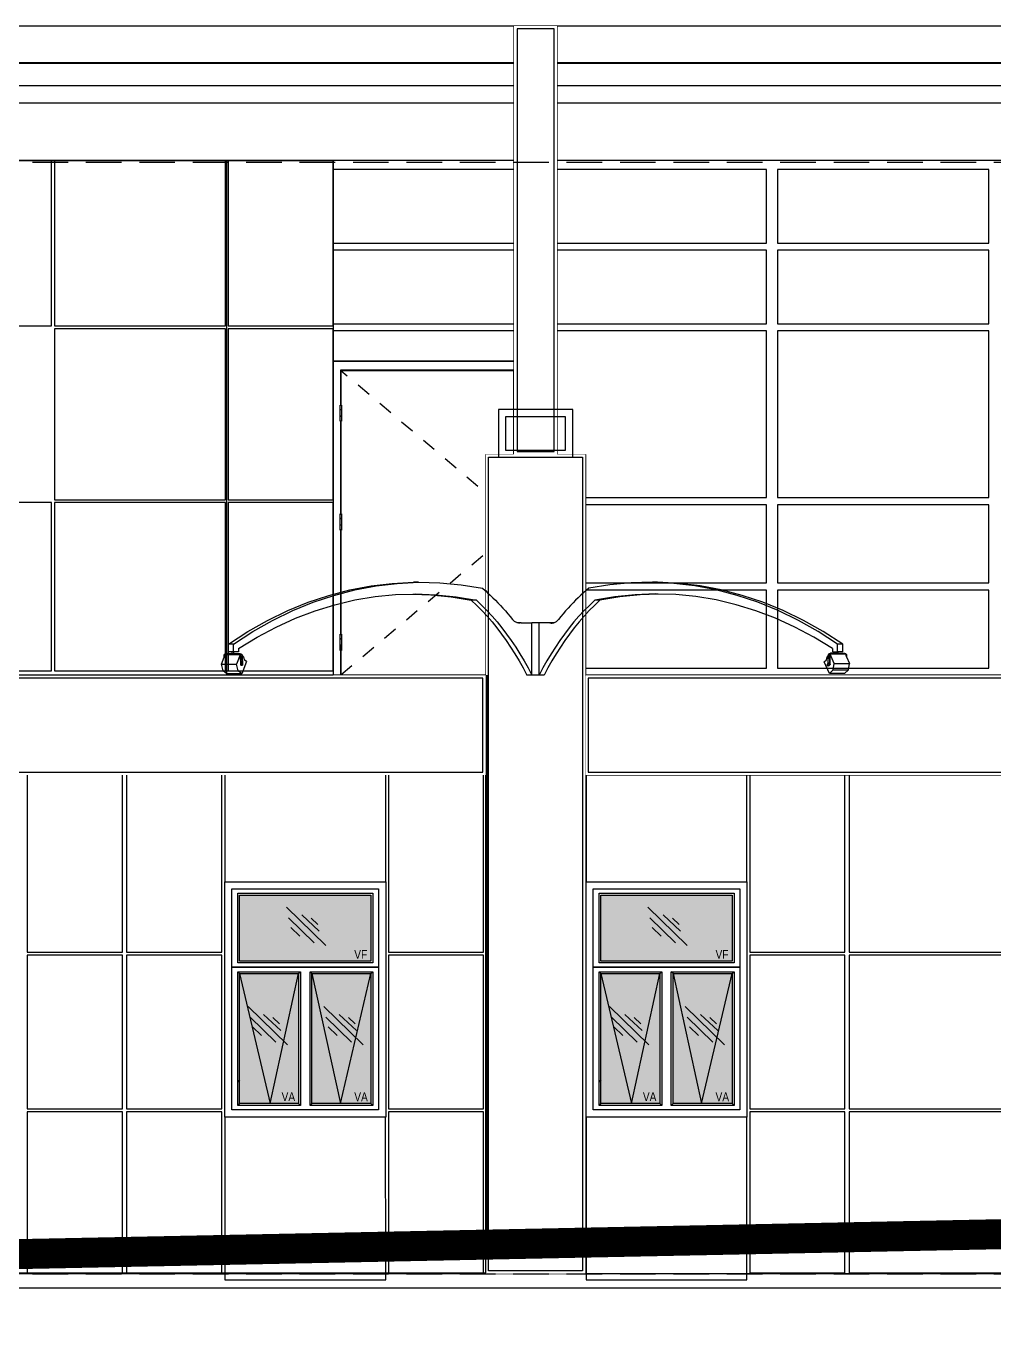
# Model space of a CAD drawing. Extents: x -133 to 84, y -2 to 88.
# Drawn here: x 12.42 to 19.22, y -0.33 to 8.76 of the extents above; entities that cross this region are included whole.
import ezdxf

# ---------------------------------------------------------------- set-up
doc = ezdxf.new("R2010")
doc.units = 0
doc.header["$MEASUREMENT"] = 0
doc.set_wipeout_variables(frame=1)
for name, pattern in [('ACAD_ISO03W100', [30, 12, -18]), ('RHCG02-4502(DOS ARA)AR-FA-001-08$0$HIDDEN', [0.375, 0.25, -0.125]), ('RHCG02-4502(DOS ARA)AR-FA-001-08$0$HIDDEN2', [0.1875, 0.125, -0.0625])]:
    doc.linetypes.add(name, pattern=pattern)
for name, color, linetype in [('1', 1, 'Continuous'), ('2', 2, 'Continuous'), ('251', 251, 'Continuous'), ('3', 3, 'Continuous'), ('4', 4, 'Continuous'), ('arq-gaviota', 4, 'Continuous'), ('arq-paredes', 4, 'Continuous'), ('arq-text-detalle de fachada', 1, 'Continuous'), ('arq-ventanas', 1, 'Continuous'), ('Cotas', 1, 'Continuous'), ('DISEÑO', 2, 'Continuous'), ('luminarias', 3, 'Continuous'), ('RHCG02-4502(DOS ARA)AR-FA-001-08$0$arq-columnas wp', 1, 'Continuous'), ('RHCG02-4502(DOS ARA)AR-FA-001-08$0$arq-escaleras', 2, 'Continuous'), ('RHCG02-4502(DOS ARA)AR-FA-001-08$0$arq-fachada', 252, 'Continuous'), ('RHCG02-4502(DOS ARA)AR-FA-001-08$0$arq-hatch', 252, 'Continuous'), ('RHCG02-4502(DOS ARA)AR-FA-001-08$0$arq-niveles', 1, 'Continuous'), ('RHCG02-4502(DOS ARA)AR-FA-001-08$0$arq-paredes', 4, 'Continuous'), ('RHCG02-4502(DOS ARA)AR-FA-001-08$0$LINE', 2, 'Continuous')]:
    doc.layers.add(name, color=color, linetype=linetype)
doc.styles.add('dape 2', font='ARIALN.TTF')

msp = doc.modelspace()

# ---------------------------------------------------------------- hatches: boundary and pattern name
at = {"layer": 'arq-ventanas'}
for points in [[(13.9225, 2.6571), (14.8437, 2.6571), (14.8437, 2.1938), (13.9225, 2.1938)], [(16.4591, 2.6571), (17.3804, 2.6571), (17.3804, 2.1938), (16.4591, 2.1938)], [(13.9225, 2.1071), (14.3364, 2.1071), (14.3364, 1.1938), (13.9225, 1.1938)], [(14.4298, 2.1071), (14.8437, 2.1071), (14.8437, 1.1938), (14.4298, 1.1938)], [(16.4591, 2.1071), (16.8731, 2.1071), (16.8731, 1.1938), (16.4591, 1.1938)], [(16.9664, 2.1071), (17.3804, 2.1071), (17.3804, 1.1938), (16.9664, 1.1938)]]:
    msp.add_hatch(color=254, dxfattribs=at).paths.add_polyline_path(points)

# ---------------------------------------------------------------- linework, layer by layer
at = {"layer": '1'}
for points in [[(14.634, 4.3741), (14.634, 4.2032), (15.8473, 4.2032), (15.8473, 6.3368), (14.634, 6.3368), (14.634, 6.0964)], [(14.634, 5.9821), (14.634, 5.3324)], [(14.634, 5.2181), (14.634, 4.4884)]]:
    msp.add_lwpolyline(points, dxfattribs=at)
at = {"layer": '2'}
for points in [[(14.6308, 4.3741), (14.6308, 4.2), (15.85, 4.2), (15.85, 6.34), (14.6308, 6.34), (14.6308, 6.0964)], [(14.6308, 5.9821), (14.6308, 5.3324)], [(14.6308, 5.2181), (14.6308, 4.4884)]]:
    msp.add_lwpolyline(points, dxfattribs=at)
at = {"layer": '251', "linetype": 'ACAD_ISO03W100', "ltscale": 0.002}
for p, q in [((15.9, 5.2668), (14.634, 6.3368)), ((14.634, 4.2032), (15.9, 5.2668))]:
    msp.add_line(p, q, dxfattribs=at)
at = {"layer": '3'}
for p, q in [((14.6272, 5.9821), (14.6272, 6.0964)), ((14.6272, 6.0964), (14.6382, 6.0964)), ((14.6382, 6.0964), (14.6382, 5.9821)), ((14.6382, 4.3741), (14.6382, 4.4097))]:
    msp.add_line(p, q, dxfattribs=at)
for points in [[(14.6382, 6.0925), (14.6272, 6.0925), (14.6272, 6.0964), (14.6382, 6.0964)], [(14.6382, 6.0618), (14.6272, 6.0618), (14.6272, 6.0656), (14.6382, 6.0656)], [(14.6382, 6.0166), (14.6272, 6.0166), (14.6272, 6.0205), (14.6382, 6.0205)], [(14.6382, 5.9821), (14.6272, 5.9821), (14.6272, 5.9859), (14.6382, 5.9859)], [(14.6382, 5.3324), (14.6382, 5.2181), (14.6272, 5.2181), (14.6272, 5.3324)], [(14.6382, 5.3285), (14.6272, 5.3285), (14.6272, 5.3324), (14.6382, 5.3324)], [(14.6382, 5.2978), (14.6272, 5.2978), (14.6272, 5.3016), (14.6382, 5.3016)], [(14.6382, 5.2526), (14.6272, 5.2526), (14.6272, 5.2565), (14.6382, 5.2565)], [(14.6382, 5.2181), (14.6272, 5.2181), (14.6272, 5.2219), (14.6382, 5.2219)], [(14.6382, 4.4884), (14.6382, 4.3741), (14.6272, 4.3741), (14.6272, 4.4884)], [(14.6382, 4.4845), (14.6272, 4.4845), (14.6272, 4.4884), (14.6382, 4.4884)], [(14.6382, 4.4538), (14.6272, 4.4538), (14.6272, 4.4576), (14.6382, 4.4576)], [(14.6382, 4.4086), (14.6272, 4.4086), (14.6272, 4.4125), (14.6382, 4.4125)], [(14.6382, 4.3741), (14.6272, 4.3741), (14.6272, 4.3779), (14.6382, 4.3779)]]:
    msp.add_lwpolyline(points, close=True, dxfattribs=at)
at = {"layer": '4'}
for p, q in [((15.9, 6.4035), (14.58, 6.4035)), ((14.58, 6.4035), (14.58, 6.34)), ((15.9, 6.34), (15.9, 6.4035)), ((15.9, 4.2), (15.9, 6.34))]:
    msp.add_line(p, q, dxfattribs=at)
at = {"layer": 'arq-gaviota'}
for p, q in [((14.6967, 4.7989), (14.845, 4.827)), ((14.732, 4.7989), (14.8803, 4.827)), ((14.845, 4.827), (14.9941, 4.8447)), ((14.8803, 4.827), (15.0294, 4.8447)), ((14.9941, 4.8447), (15.1436, 4.852)), ((15.0294, 4.8447), (15.179, 4.852)), ((15.179, 4.852), (15.1436, 4.852)), ((15.179, 4.852), (15.3286, 4.849)), ((15.3286, 4.849), (15.4779, 4.8355)), ((16.6714, 4.849), (16.5221, 4.8355)), ((16.821, 4.852), (16.6714, 4.849)), ((16.8564, 4.852), (16.821, 4.852)), ((16.9706, 4.8447), (16.821, 4.852)), ((17.0059, 4.8447), (16.8564, 4.852)), ((17.1197, 4.827), (16.9706, 4.8447)), ((17.155, 4.827), (17.0059, 4.8447)), ((17.268, 4.7989), (17.1197, 4.827)), ((17.3033, 4.7989), (17.155, 4.827)), ((14.4039, 4.7121), (14.5495, 4.7606)), ((14.4392, 4.7121), (14.5849, 4.7606)), ((14.5495, 4.7606), (14.6967, 4.7989)), ((14.5849, 4.7606), (14.732, 4.7989)), ((14.5913, 4.6948), (14.7319, 4.7281)), ((14.7319, 4.7281), (14.8735, 4.7519)), ((14.8735, 4.7519), (15.0158, 4.766)), ((15.0158, 4.766), (15.1391, 4.7698)), ((15.1391, 4.7698), (15.1583, 4.7704)), ((15.1391, 4.7698), (15.2655, 4.7651)), ((15.1583, 4.7704), (15.3008, 4.7651)), ((15.2655, 4.7651), (15.4077, 4.7502)), ((15.3008, 4.7651), (15.443, 4.7502)), ((15.4077, 4.7502), (15.5492, 4.7257)), ((15.443, 4.7502), (15.5845, 4.7257)), ((15.5845, 4.7257), (15.5492, 4.7257)), ((15.5492, 4.7257), (15.5868, 4.6902)), ((16.4508, 4.7257), (16.4132, 4.6902)), ((16.557, 4.7502), (16.4155, 4.7257)), ((16.4508, 4.7257), (16.4155, 4.7257)), ((16.5923, 4.7502), (16.4508, 4.7257)), ((16.6992, 4.7651), (16.557, 4.7502)), ((16.7345, 4.7651), (16.5923, 4.7502)), ((16.8417, 4.7704), (16.6992, 4.7651)), ((16.8609, 4.7698), (16.7345, 4.7651)), ((16.8609, 4.7698), (16.8417, 4.7704)), ((16.9842, 4.766), (16.8609, 4.7698)), ((17.1265, 4.7519), (16.9842, 4.766)), ((17.2681, 4.7281), (17.1265, 4.7519)), ((17.4151, 4.7606), (17.268, 4.7989)), ((17.4087, 4.6948), (17.2681, 4.7281)), ((17.4505, 4.7606), (17.3033, 4.7989)), ((17.5608, 4.7121), (17.4151, 4.7606)), ((17.5961, 4.7121), (17.4505, 4.7606)), ((14.1185, 4.5851), (14.2601, 4.6536)), ((14.1539, 4.5851), (14.2954, 4.6536)), ((14.2601, 4.6536), (14.4039, 4.7121)), ((14.2954, 4.6536), (14.4392, 4.7121)), ((14.3143, 4.5996), (14.452, 4.6519)), ((14.452, 4.6519), (14.5913, 4.6948)), ((17.548, 4.6519), (17.4087, 4.6948)), ((17.6857, 4.5996), (17.548, 4.6519)), ((17.7046, 4.6536), (17.5608, 4.7121)), ((17.7399, 4.6536), (17.5961, 4.7121)), ((17.8461, 4.5851), (17.7046, 4.6536)), ((17.8815, 4.5851), (17.7399, 4.6536)), ((13.9795, 4.5069), (14.1185, 4.5851)), ((14.0148, 4.5069), (14.1539, 4.5851)), ((14.1785, 4.5381), (14.3143, 4.5996)), ((17.8215, 4.5381), (17.6857, 4.5996)), ((17.9852, 4.5069), (17.8461, 4.5851)), ((18.0205, 4.5069), (17.8815, 4.5851)), ((13.8433, 4.4191), (13.9795, 4.5069)), ((13.8787, 4.4191), (14.0148, 4.5069)), ((13.914, 4.3877), (14.045, 4.4674)), ((14.045, 4.4674), (14.1785, 4.5381)), ((17.955, 4.4674), (17.8215, 4.5381)), ((18.086, 4.3877), (17.955, 4.4674)), ((18.1213, 4.4191), (17.9852, 4.5069)), ((18.1567, 4.4191), (18.0205, 4.5069)), ((13.8433, 4.3643), (13.8433, 4.4191)), ((13.8787, 4.4191), (13.8433, 4.4191)), ((13.8696, 4.3643), (13.8433, 4.3643)), ((13.8787, 4.3643), (13.8696, 4.3643)), ((13.8787, 4.3643), (13.8787, 4.4191)), ((13.8816, 4.3643), (13.8787, 4.3643)), ((13.914, 4.3643), (13.8816, 4.3643)), ((13.914, 4.3877), (13.914, 4.3643)), ((18.086, 4.3877), (18.086, 4.3643)), ((18.086, 4.3643), (18.1131, 4.3643)), ((18.1131, 4.3643), (18.1213, 4.3643)), ((18.1213, 4.3643), (18.1213, 4.4191)), ((18.1567, 4.4191), (18.1213, 4.4191)), ((18.1251, 4.3643), (18.1213, 4.3643)), ((18.1567, 4.3643), (18.1251, 4.3643)), ((18.1567, 4.3643), (18.1567, 4.4191))]:
    msp.add_line(p, q, dxfattribs=at)
at = {"layer": 'arq-paredes', "color": 1}
for points in [[(13.8688, 2.7), (14.8974, 2.7), (14.8974, 2.15), (13.8688, 2.15)], [(16.4055, 2.7), (17.434, 2.7), (17.434, 2.15), (16.4055, 2.15)], [(13.8688, 2.15), (14.8974, 2.15), (14.8974, 1.15), (13.8688, 1.15)], [(16.4055, 2.15), (17.434, 2.15), (17.434, 1.15), (16.4055, 1.15)]]:
    msp.add_lwpolyline(points, close=True, dxfattribs=at)
at = {"layer": 'arq-ventanas'}
for p, q in [((14.5283, 2.3027), (14.2508, 2.5729)), ((17.065, 2.3027), (16.7875, 2.5729)), ((14.4451, 2.322), (14.2664, 2.4967)), ((14.3585, 2.5176), (14.4806, 2.4035)), ((14.425, 2.4945), (14.4707, 2.4508)), ((16.9818, 2.322), (16.803, 2.4967)), ((16.8952, 2.5176), (17.0172, 2.4035)), ((16.9616, 2.4945), (17.0074, 2.4508)), ((14.3446, 2.3682), (14.282, 2.4307)), ((16.8813, 2.3682), (16.8187, 2.4307)), ((14.2595, 1.6051), (13.982, 1.8753)), ((14.0897, 1.82), (14.2117, 1.7059)), ((14.7907, 1.6051), (14.5132, 1.8753)), ((14.6209, 1.82), (14.7429, 1.7059)), ((16.7961, 1.6051), (16.5187, 1.8753)), ((16.6263, 1.82), (16.7484, 1.7059)), ((17.3273, 1.6051), (17.0499, 1.8753)), ((17.1575, 1.82), (17.2796, 1.7059)), ((14.1763, 1.6244), (13.9975, 1.7991)), ((14.0758, 1.6706), (14.0132, 1.7331)), ((14.1561, 1.7969), (14.2019, 1.7532)), ((14.7075, 1.6244), (14.5287, 1.7991)), ((14.607, 1.6706), (14.5444, 1.7331)), ((14.6873, 1.7969), (14.7331, 1.7532)), ((16.713, 1.6244), (16.5342, 1.7991)), ((16.6124, 1.6706), (16.5498, 1.7331)), ((16.6928, 1.7969), (16.7386, 1.7532)), ((17.2442, 1.6244), (17.0654, 1.7991)), ((17.1436, 1.6706), (17.081, 1.7331)), ((17.224, 1.7969), (17.2698, 1.7532))]:
    msp.add_line(p, q, dxfattribs=at)
at = {"layer": 'Cotas'}
for p, q in [((14.8466, 1.0992), (14.8466, 1.0992)), ((17.3832, 1.0992), (17.3832, 1.0992))]:
    msp.add_line(p, q, dxfattribs=at)
at = {"layer": 'Cotas', "color": 2}
msp.add_lwpolyline([(14.9474, 1.0992), (13.818, 1.0992), (13.818, 2.7508), (14.9482, 2.7508), (14.9482, 1.0992)], dxfattribs=at)
at = {"layer": 'DISEÑO', "color": 250}
for p, q in [((13.9225, 2.1071), (13.9092, 2.1195)), ((13.9225, 2.1071), (14.1366, 1.1938)), ((14.1366, 1.1938), (14.3364, 2.1071)), ((14.3364, 2.1071), (14.3497, 2.1195)), ((14.4298, 2.1071), (14.4165, 2.1195)), ((14.4298, 2.1071), (14.6295, 1.1938)), ((14.6295, 1.1938), (14.8437, 2.1071)), ((14.8437, 2.1071), (14.857, 2.1195)), ((16.4591, 2.1071), (16.4459, 2.1195)), ((16.4591, 2.1071), (16.6733, 1.1938)), ((16.6733, 1.1938), (16.8731, 2.1071)), ((16.8731, 2.1071), (16.8863, 2.1195)), ((16.9664, 2.1071), (16.9531, 2.1195)), ((16.9664, 2.1071), (17.1662, 1.1938)), ((17.1662, 1.1938), (17.3804, 2.1071)), ((17.3804, 2.1071), (17.3936, 2.1195)), ((13.9225, 1.3607), (13.9092, 1.3475)), ((16.4591, 1.3607), (16.4459, 1.3475)), ((13.9225, 1.1938), (13.9092, 1.1805)), ((14.3364, 1.1938), (14.3497, 1.1805)), ((14.4298, 1.1938), (14.4165, 1.1805)), ((14.8437, 1.1938), (14.857, 1.1805)), ((16.4591, 1.1938), (16.4459, 1.1805)), ((16.8731, 1.1938), (16.8863, 1.1805)), ((16.9664, 1.1938), (16.9531, 1.1805)), ((17.3804, 1.1938), (17.3936, 1.1805))]:
    msp.add_line(p, q, dxfattribs=at)
for points in [[(13.9092, 2.6695), (14.857, 2.6695), (14.857, 2.1805), (13.9092, 2.1805)], [(16.4459, 2.6695), (17.3936, 2.6695), (17.3936, 2.1805), (16.4459, 2.1805)], [(13.9092, 2.1195), (14.3497, 2.1195), (14.3497, 1.1805), (13.9092, 1.1805)], [(14.4165, 2.1195), (14.857, 2.1195), (14.857, 1.1805), (14.4165, 1.1805)], [(16.4459, 2.1195), (16.8863, 2.1195), (16.8863, 1.1805), (16.4459, 1.1805)], [(16.9531, 2.1195), (17.3936, 2.1195), (17.3936, 1.1805), (16.9531, 1.1805)]]:
    msp.add_lwpolyline(points, close=True, dxfattribs=at)
at = {"layer": 'DISEÑO', "color": 1}
for points in [[(13.9225, 2.6571), (14.8437, 2.6571), (14.8437, 2.1938), (13.9225, 2.1938)], [(16.4591, 2.6571), (17.3804, 2.6571), (17.3804, 2.1938), (16.4591, 2.1938)], [(13.9225, 2.1071), (14.3364, 2.1071), (14.3364, 1.1938), (13.9225, 1.1938)], [(14.4298, 2.1071), (14.8437, 2.1071), (14.8437, 1.1938), (14.4298, 1.1938)], [(16.4591, 2.1071), (16.8731, 2.1071), (16.8731, 1.1938), (16.4591, 1.1938)], [(16.9664, 2.1071), (17.3804, 2.1071), (17.3804, 1.1938), (16.9664, 1.1938)]]:
    msp.add_lwpolyline(points, close=True, dxfattribs=at)
at = {"layer": 'luminarias'}
for p, q in [((13.8701, 4.3516), (13.8696, 4.3643)), ((13.8822, 4.3516), (13.8816, 4.3643)), ((18.1132, 4.3542), (18.1131, 4.3643)), ((18.1252, 4.3542), (18.1251, 4.3643)), ((13.7948, 4.2771), (13.8134, 4.3259)), ((13.8057, 4.2315), (13.7948, 4.2771)), ((13.7948, 4.2771), (13.9004, 4.2771)), ((13.8129, 4.3372), (13.8139, 4.3424)), ((13.8134, 4.3259), (13.8129, 4.3372)), ((13.8134, 4.3259), (13.8151, 4.3304)), ((13.8139, 4.3424), (13.8172, 4.3468)), ((13.8157, 4.3417), (13.8148, 4.3371)), ((13.8148, 4.3371), (13.8151, 4.3304)), ((13.8151, 4.3304), (13.8209, 4.3457)), ((13.8186, 4.3456), (13.8157, 4.3417)), ((13.8172, 4.3468), (13.8223, 4.3497)), ((13.8231, 4.3482), (13.8186, 4.3456)), ((13.821, 4.3458), (13.8282, 4.3458)), ((13.8223, 4.3497), (13.8283, 4.3507)), ((13.8285, 4.3491), (13.8231, 4.3482)), ((13.8282, 4.3458), (13.8286, 4.3465)), ((13.8282, 4.3458), (13.9237, 4.3458)), ((13.8283, 4.3507), (13.8383, 4.3516)), ((13.8283, 4.3507), (13.914, 4.3507)), ((13.8337, 4.3491), (13.8285, 4.3491)), ((13.8286, 4.3465), (13.8331, 4.349)), ((13.8331, 4.349), (13.8337, 4.3491)), ((13.9138, 4.3491), (13.8337, 4.3491)), ((13.8383, 4.3516), (13.8701, 4.3516)), ((13.8701, 4.3508), (13.8701, 4.3516)), ((13.8745, 4.3508), (13.8701, 4.3508)), ((13.8806, 4.3512), (13.8745, 4.3508)), ((13.8822, 4.3515), (13.8806, 4.3512)), ((13.8822, 4.3516), (13.924, 4.3516)), ((13.8822, 4.3515), (13.8822, 4.3516)), ((13.9257, 4.3436), (13.9004, 4.2771)), ((13.9113, 4.2315), (13.9004, 4.2771)), ((13.9194, 4.3482), (13.9138, 4.3491)), ((13.914, 4.3507), (13.9201, 4.3497)), ((13.9237, 4.3458), (13.9194, 4.3482)), ((13.9201, 4.3497), (13.9254, 4.3468)), ((13.9241, 4.3456), (13.9237, 4.3458)), ((13.924, 4.3516), (13.9301, 4.3506)), ((13.9257, 4.3436), (13.9241, 4.3456)), ((13.9254, 4.3468), (13.929, 4.3424)), ((13.9273, 4.3417), (13.9257, 4.3436)), ((13.9286, 4.3371), (13.9273, 4.3417)), ((13.9314, 4.2696), (13.9286, 4.3371)), ((13.929, 4.3424), (13.9305, 4.3372)), ((13.9301, 4.3506), (13.9354, 4.3476)), ((13.9305, 4.3372), (13.9332, 4.2696)), ((13.9314, 4.2696), (13.9332, 4.2696)), ((13.9332, 4.2696), (13.9433, 4.2705)), ((13.9354, 4.3476), (13.9391, 4.3432)), ((13.9382, 4.2724), (13.9369, 4.2723)), ((13.9382, 4.2724), (13.9381, 4.2735)), ((13.9382, 4.2724), (13.9394, 4.2725)), ((13.9382, 4.2724), (13.9382, 4.2713)), ((13.9713, 4.2952), (13.939, 4.2104)), ((13.9391, 4.3432), (13.9405, 4.3381)), ((13.9405, 4.3381), (13.9406, 4.3351)), ((13.9488, 4.3289), (13.9406, 4.3351)), ((13.9406, 4.3351), (13.9433, 4.2705)), ((13.9488, 4.3289), (13.9548, 4.3078)), ((13.9713, 4.2952), (13.9548, 4.3078)), ((18.0271, 4.2937), (18.0427, 4.308)), ((18.0427, 4.308), (18.0474, 4.3297)), ((18.0474, 4.3297), (18.055, 4.3367)), ((18.0504, 4.2791), (18.0479, 4.2738)), ((18.0479, 4.2738), (18.0482, 4.2692)), ((18.0482, 4.2692), (18.051, 4.267)), ((18.0546, 4.2829), (18.0504, 4.2791)), ((18.0557, 4.2832), (18.0546, 4.2829)), ((18.0549, 4.3404), (18.0561, 4.3456)), ((18.055, 4.3367), (18.0549, 4.3404)), ((18.0557, 4.2832), (18.055, 4.3367)), ((18.0554, 4.268), (18.0596, 4.2718)), ((18.0589, 4.2839), (18.0557, 4.2832)), ((18.0561, 4.3456), (18.0595, 4.35)), ((18.0618, 4.2817), (18.0589, 4.2839)), ((18.0656, 4.2839), (18.0589, 4.2839)), ((18.0595, 4.35), (18.0648, 4.3529)), ((18.0596, 4.2718), (18.062, 4.2771)), ((18.062, 4.2771), (18.0618, 4.2817)), ((18.0624, 4.268), (18.0666, 4.2718)), ((18.0648, 4.3529), (18.0709, 4.354)), ((18.0649, 4.3407), (18.066, 4.3458)), ((18.0656, 4.2839), (18.0649, 4.3407)), ((18.0659, 4.2839), (18.0656, 4.2839)), ((18.0675, 4.2827), (18.0659, 4.2839)), ((18.066, 4.3458), (18.0695, 4.3503)), ((18.0666, 4.2718), (18.0671, 4.273)), ((18.0678, 4.3452), (18.0668, 4.3406)), ((18.0668, 4.3406), (18.0675, 4.2827)), ((18.0671, 4.273), (18.0676, 4.2742)), ((18.0677, 4.273), (18.0671, 4.273)), ((18.0688, 4.2817), (18.0675, 4.2827)), ((18.0676, 4.2742), (18.069, 4.2771)), ((18.0676, 4.2742), (18.0677, 4.273)), ((18.0693, 4.3471), (18.0678, 4.3452)), ((18.069, 4.2771), (18.0688, 4.2817)), ((18.0708, 4.349), (18.0693, 4.3471)), ((18.0978, 4.2833), (18.0693, 4.3471)), ((18.0695, 4.3503), (18.0747, 4.3532)), ((18.0709, 4.3491), (18.0708, 4.349)), ((18.0708, 4.349), (18.1673, 4.349)), ((18.0808, 4.3542), (18.0709, 4.354)), ((18.0755, 4.3517), (18.0709, 4.3491)), ((18.0747, 4.3532), (18.0808, 4.3542)), ((18.0794, 4.3524), (18.0755, 4.3517)), ((18.081, 4.3526), (18.0794, 4.3524)), ((18.0794, 4.3524), (18.1574, 4.3524)), ((18.0808, 4.3542), (18.1132, 4.3542)), ((18.1674, 4.3526), (18.081, 4.3526)), ((18.0978, 4.2833), (18.2047, 4.2833)), ((18.1132, 4.3542), (18.1252, 4.3542)), ((18.1252, 4.3542), (18.1675, 4.3542)), ((18.1574, 4.3524), (18.163, 4.3514)), ((18.163, 4.3514), (18.1673, 4.349)), ((18.1673, 4.349), (18.1752, 4.349)), ((18.1729, 4.3517), (18.1674, 4.3526)), ((18.1675, 4.3542), (18.1737, 4.3532)), ((18.1776, 4.3491), (18.1729, 4.3517)), ((18.1737, 4.3532), (18.179, 4.3503)), ((18.1753, 4.349), (18.182, 4.334)), ((18.1808, 4.3452), (18.1776, 4.3491)), ((18.179, 4.3503), (18.1826, 4.3458)), ((18.1819, 4.3406), (18.1808, 4.3452)), ((18.182, 4.334), (18.1819, 4.3406)), ((18.182, 4.334), (18.184, 4.3296)), ((18.1826, 4.3458), (18.1838, 4.3407)), ((18.1838, 4.3407), (18.184, 4.3296)), ((18.184, 4.3296), (18.2047, 4.2833)), ((13.8334, 4.2104), (13.8057, 4.2315)), ((13.8057, 4.2315), (13.9113, 4.2315)), ((13.939, 4.2104), (13.8334, 4.2104)), ((13.939, 4.2104), (13.9113, 4.2315)), ((18.051, 4.267), (18.0554, 4.268)), ((18.058, 4.267), (18.051, 4.267)), ((18.058, 4.267), (18.0624, 4.268))]:
    msp.add_line(p, q, dxfattribs=at)
at = {"layer": 'RHCG02-4502(DOS ARA)AR-FA-001-08$0$arq-columnas wp', "color": 1}
msp.add_lwpolyline([(16.35, 0), (15.65, 0), (15.65, 5.75), (15.85, 5.75), (15.85, 8.7571), (16.15, 8.7571), (16.15, 5.75), (16.35, 5.75)], close=True, dxfattribs=at)
at = {"layer": 'RHCG02-4502(DOS ARA)AR-FA-001-08$0$arq-fachada', "color": 6}
for points in [[(-0.075, 8.7571), (56.075, 8.7571), (56.075, 8.3362), (-0.075, 8.3362)], [(-0.075, 4.2), (40.2, 4.2), (40.2, 3.9), (-0.075, 3.9)]]:
    msp.add_lwpolyline(points, close=True, dxfattribs=at)
at = {"layer": 'RHCG02-4502(DOS ARA)AR-FA-001-08$0$arq-fachada', "color": 1}
for points in [[(-0.15, 8.4953), (56.15, 8.4953), (56.15, 8.2152), (-0.15, 8.2152)], [(44.6221, 7.812), (13.8308, 7.8118), (13.8308, 4.2), (44.6211, 4.2001)], [(44.6221, 7.8113), (14.58, 7.8118), (14.58, 4.2), (44.6211, 4.2)], [(15.9009, 7.75), (14.58, 7.75), (14.58, 7.2331), (15.9009, 7.2331)], [(17.6219, 7.75), (16.1, 7.75), (16.1, 7.2331), (17.6219, 7.2331)], [(19.1819, 7.75), (17.6981, 7.75), (17.6981, 7.2331), (19.1819, 7.2331)], [(15.9009, 7.1831), (14.58, 7.1831), (14.58, 6.6663), (15.9009, 6.6671)], [(17.6219, 7.1831), (16.1, 7.1831), (16.1, 6.6663), (17.6219, 6.6663)], [(19.1819, 7.1831), (17.6981, 7.1831), (17.6981, 6.6663), (19.1819, 6.6663)], [(15.85, 6.6163), (14.58, 6.6163), (14.58, 6.4035), (15.85, 6.4035)], [(17.6219, 6.6163), (16.1, 6.6163), (16.1, 5.4463), (17.6219, 5.4463)], [(19.1819, 6.6163), (17.6981, 6.6163), (17.6981, 5.4463), (19.1819, 5.4463)], [(17.6219, 5.3963), (16.1, 5.3963), (16.1, 4.8481), (17.6219, 4.8481)], [(19.1819, 5.3963), (17.6981, 5.3963), (17.6981, 4.8481), (19.1819, 4.8481)], [(17.6219, 4.7981), (16.1, 4.7981), (16.1, 4.25), (17.6219, 4.25)], [(19.1819, 4.7981), (17.6981, 4.7981), (17.6981, 4.25), (19.1819, 4.25)]]:
    msp.add_lwpolyline(points, close=True, dxfattribs=at)
at = {"layer": 'RHCG02-4502(DOS ARA)AR-FA-001-08$0$arq-fachada', "color": 4}
msp.add_lwpolyline([(56.075, 7.8118), (-0.075, 7.8118), (-0.075, 8.5005), (56.075, 8.5005)], close=True, dxfattribs=at)
at = {"layer": 'RHCG02-4502(DOS ARA)AR-FA-001-08$0$arq-fachada', "color": 251}
for points in [[(12.6021, 7.8113), (11.4021, 7.8113), (11.4021, 6.6513), (12.6021, 6.6513)], [(13.8221, 7.8113), (12.6221, 7.8113), (12.6221, 6.6513), (13.8221, 6.6513)], [(14.58, 7.8113), (13.8421, 7.8113), (13.8421, 6.6513), (14.58, 6.6513)], [(13.8221, 6.6313), (12.6221, 6.6313), (12.6221, 5.4313), (13.8221, 5.4313)], [(14.58, 6.6313), (13.8421, 6.6313), (13.8421, 5.4313), (14.58, 5.4313)], [(12.6021, 5.4113), (11.4021, 5.4113), (11.4021, 4.2313), (12.6021, 4.2313)], [(13.8221, 5.4113), (12.6221, 5.4113), (12.6221, 4.2313), (13.8221, 4.2313)], [(13.8221, 3.9), (12.6221, 3.9), (12.6221, 3.6226), (13.8221, 3.6226)], [(15.0421, 3.9), (13.8421, 3.9), (13.8421, 3.6226), (15.0421, 3.6226)], [(15.0621, 3.9), (16.9461, 3.9), (16.9461, 3.6226), (15.0621, 3.6226)], [(18.1621, 3.9), (16.9621, 3.9), (16.9621, 3.6226), (18.1621, 3.6226)], [(18.1821, 3.9), (19.3821, 3.9), (19.3821, 3.6226), (18.1821, 3.6226)], [(13.0988, 3.6069), (12.4315, 3.6069), (12.4315, 2.2563), (13.0988, 2.2563)], [(13.798, 3.6069), (13.1287, 3.6069), (13.1287, 2.2563), (13.798, 2.2563)], [(14.9481, 3.6069), (13.8179, 3.6069), (13.8179, 2.7508), (14.9481, 2.7508)], [(15.6354, 3.6069), (14.9682, 3.6069), (14.9682, 2.2563), (15.6354, 2.2563)], [(16.3347, 3.6069), (15.6654, 3.6069), (15.6654, 2.2563), (16.3347, 2.2563)], [(17.4848, 3.6069), (16.3546, 3.6069), (16.3546, 2.7508), (17.4848, 2.7508)], [(18.1721, 3.6069), (17.5048, 3.6069), (17.5048, 2.2563), (18.1721, 2.2563)], [(19.6008, 3.6069), (18.2021, 3.6069), (18.2021, 2.2563), (19.6008, 2.2563)], [(13.0988, 2.2363), (12.4315, 2.2363), (12.4315, 1.1561), (13.0988, 1.1561)], [(13.798, 2.2363), (13.1287, 2.2363), (13.1287, 1.1561), (13.798, 1.1561)], [(15.6354, 2.2363), (14.9682, 2.2363), (14.9682, 1.1561), (15.6354, 1.1561)], [(16.3347, 2.2363), (15.6654, 2.2363), (15.6654, 1.1561), (16.3347, 1.1561)], [(18.1721, 2.2363), (17.5048, 2.2363), (17.5048, 1.1561), (18.1721, 1.1561)], [(19.6008, 2.2363), (18.2021, 2.2363), (18.2021, 1.1561), (19.6008, 1.1561)], [(13.0988, 1.1361), (12.4315, 1.1361), (12.4315, 0.0069), (13.0988, 0.0069)], [(13.798, 1.1361), (13.1287, 1.1361), (13.1287, 0.0069), (13.798, 0.0069)], [(14.9474, 1.0992), (13.818, 1.0992), (13.8179, -0.0439), (14.9481, -0.0439)], [(15.6354, 1.1361), (14.9682, 1.1361), (14.9682, 0.0069), (15.6354, 0.0069)], [(16.3347, 1.1361), (15.6654, 1.1361), (15.6654, 0.0069), (16.3347, 0.0069)], [(17.484, 1.0992), (16.3547, 1.0992), (16.3546, -0.0439), (17.4848, -0.0439)], [(18.1721, 1.1361), (17.5048, 1.1361), (17.5048, 0.0069), (18.1721, 0.0069)], [(19.6008, 1.1361), (18.2021, 1.1361), (18.2021, 0.0069), (19.6008, 0.0069)]]:
    msp.add_lwpolyline(points, close=True, dxfattribs=at)
at = {"layer": 'RHCG02-4502(DOS ARA)AR-FA-001-08$0$arq-fachada', "color": 5}
msp.add_lwpolyline([(40.2, 0), (-2.9042, 0), (-2.9042, -0.1), (40.2, -0.1)], close=True, dxfattribs=at)
at = {"layer": 'RHCG02-4502(DOS ARA)AR-FA-001-08$0$arq-niveles', "color": 1, "linetype": 'RHCG02-4502(DOS ARA)AR-FA-001-08$0$HIDDEN'}
msp.add_line((-8.5316, 4.2), (58.3971, 4.2), dxfattribs=at)
at = {"layer": 'RHCG02-4502(DOS ARA)AR-FA-001-08$0$arq-paredes', "color": 4}
msp.add_lwpolyline([(15.9, 7.8), (16.1, 7.8), (16.1, 4.2), (15.9, 4.2)], close=True, dxfattribs=at)

# ---------------------------------------------------------------- texts
at = {"layer": 'arq-text-detalle de fachada', "char_height": 0.06231, "width": 0.001357, "attachment_point": 1, "style": 'dape 2'}
for s, insert in [('VF', (14.7272, 2.2723)), ('VF', (17.2639, 2.2723)), ('VA', (14.2169, 1.2732)), ('VA', (14.7272, 1.2723)), ('VA', (16.7536, 1.2732)), ('VA', (17.2639, 1.2723))]:
    msp.add_mtext(s, dxfattribs=dict(at, insert=insert))

# ---------------------------------------------------------------- next in the draw order: wipeouts: each hides what was drawn before it
at = {"color": 1}
msp.add_wipeout([(16.35, 0), (15.65, 0), (15.65, 5.75), (15.85, 5.75), (15.85, 8.7571), (16.15, 8.7571), (16.15, 5.75), (16.35, 5.75)], dxfattribs=at).dxf.layer = 'RHCG02-4502(DOS ARA)AR-FA-001-08$0$arq-columnas wp'

# ---------------------------------------------------------------- next in the draw order: linework, layer by layer
at = {"layer": 'arq-gaviota'}
for p, q in [((15.4779, 4.8355), (15.6266, 4.8117)), ((16.5221, 4.8355), (16.3734, 4.8117)), ((15.5845, 4.7257), (15.6221, 4.6902)), ((15.6266, 4.8117), (15.6453, 4.7953)), ((15.6453, 4.7953), (15.6638, 4.7785)), ((15.6638, 4.7785), (15.6821, 4.7614)), ((15.6821, 4.7614), (15.7003, 4.7439)), ((15.7003, 4.7439), (15.7183, 4.726)), ((15.7183, 4.726), (15.7361, 4.7077)), ((16.2817, 4.726), (16.2639, 4.7077)), ((16.2997, 4.7439), (16.2817, 4.726)), ((16.3179, 4.7614), (16.2997, 4.7439)), ((16.3362, 4.7785), (16.3179, 4.7614)), ((16.3547, 4.7953), (16.3362, 4.7785)), ((16.3734, 4.8117), (16.3547, 4.7953)), ((16.4155, 4.7257), (16.3779, 4.6902)), ((15.5868, 4.6902), (15.6235, 4.6532)), ((15.6221, 4.6902), (15.6589, 4.6532)), ((15.6235, 4.6532), (15.6595, 4.6145)), ((15.6589, 4.6532), (15.6948, 4.6145)), ((15.7361, 4.7077), (15.7538, 4.6892)), ((15.7538, 4.6892), (15.7712, 4.6702)), ((15.7712, 4.6702), (15.7885, 4.6509)), ((15.7885, 4.6509), (15.8055, 4.6313)), ((16.2115, 4.6509), (16.1945, 4.6313)), ((16.2288, 4.6702), (16.2115, 4.6509)), ((16.2462, 4.6892), (16.2288, 4.6702)), ((16.2639, 4.7077), (16.2462, 4.6892)), ((16.3411, 4.6532), (16.3052, 4.6145)), ((16.3765, 4.6532), (16.3405, 4.6145)), ((16.3779, 4.6902), (16.3411, 4.6532)), ((16.4132, 4.6902), (16.3765, 4.6532)), ((15.6595, 4.6145), (15.6945, 4.5742)), ((15.6945, 4.5742), (15.7287, 4.5324)), ((15.6948, 4.6145), (15.7299, 4.5742)), ((15.7299, 4.5742), (15.764, 4.5324)), ((15.8055, 4.6313), (15.8224, 4.6113)), ((15.8224, 4.6113), (15.8391, 4.591)), ((15.8433, 4.5862), (15.8391, 4.591)), ((15.8478, 4.5818), (15.8433, 4.5862)), ((15.8525, 4.5779), (15.8478, 4.5818)), ((15.8574, 4.5746), (15.8525, 4.5779)), ((15.8625, 4.5718), (15.8574, 4.5746)), ((15.8677, 4.5696), (15.8625, 4.5718)), ((15.8714, 4.5684), (15.8677, 4.5696)), ((15.9, 4.5684), (15.8714, 4.5684)), ((15.873, 4.5679), (15.8714, 4.5684)), ((15.8784, 4.5668), (15.873, 4.5679)), ((15.8838, 4.5663), (15.8784, 4.5668)), ((15.8893, 4.5664), (15.8838, 4.5663)), ((15.8947, 4.5671), (15.8893, 4.5664)), ((15.9, 4.5684), (15.8947, 4.5671)), ((15.9, 4.5684), (15.9746, 4.5684)), ((15.9746, 4.2), (15.9746, 4.5684)), ((16.0254, 4.5684), (15.9746, 4.5684)), ((16.1, 4.5684), (16.0254, 4.5684)), ((16.0254, 4.2), (16.0254, 4.5684)), ((16.1286, 4.5684), (16.1, 4.5684)), ((16.1, 4.5684), (16.1053, 4.5671)), ((16.1053, 4.5671), (16.1107, 4.5664)), ((16.1107, 4.5664), (16.1162, 4.5663)), ((16.1162, 4.5663), (16.1216, 4.5668)), ((16.1216, 4.5668), (16.127, 4.5679)), ((16.127, 4.5679), (16.1286, 4.5684)), ((16.1286, 4.5684), (16.1323, 4.5696)), ((16.1323, 4.5696), (16.1375, 4.5718)), ((16.1375, 4.5718), (16.1426, 4.5746)), ((16.1426, 4.5746), (16.1475, 4.5779)), ((16.1475, 4.5779), (16.1522, 4.5818)), ((16.1522, 4.5818), (16.1567, 4.5862)), ((16.1567, 4.5862), (16.1609, 4.591)), ((16.1776, 4.6113), (16.1609, 4.591)), ((16.1945, 4.6313), (16.1776, 4.6113)), ((16.2701, 4.5742), (16.236, 4.5324)), ((16.3052, 4.6145), (16.2701, 4.5742)), ((16.3055, 4.5742), (16.2713, 4.5324)), ((16.3405, 4.6145), (16.3055, 4.5742)), ((15.7287, 4.5324), (15.7619, 4.489)), ((15.7619, 4.489), (15.7941, 4.4442)), ((15.764, 4.5324), (15.7972, 4.489)), ((15.7972, 4.489), (15.8294, 4.4442)), ((16.2028, 4.489), (16.1706, 4.4442)), ((16.236, 4.5324), (16.2028, 4.489)), ((16.2381, 4.489), (16.2059, 4.4442)), ((16.2713, 4.5324), (16.2381, 4.489)), ((15.7941, 4.4442), (15.8253, 4.398)), ((15.8253, 4.398), (15.8554, 4.3505)), ((15.8294, 4.4442), (15.8606, 4.398)), ((15.8606, 4.398), (15.8908, 4.3505)), ((16.1394, 4.398), (16.1092, 4.3505)), ((16.1706, 4.4442), (16.1394, 4.398)), ((16.1747, 4.398), (16.1446, 4.3505)), ((16.2059, 4.4442), (16.1747, 4.398)), ((15.8554, 4.3505), (15.8845, 4.3016)), ((15.8845, 4.3016), (15.9125, 4.2514)), ((15.8908, 4.3505), (15.9199, 4.3016)), ((15.9199, 4.3016), (15.9478, 4.2514)), ((16.0801, 4.3016), (16.0522, 4.2514)), ((16.1092, 4.3505), (16.0801, 4.3016)), ((16.1155, 4.3016), (16.0875, 4.2514)), ((16.1446, 4.3505), (16.1155, 4.3016)), ((15.9125, 4.2514), (15.9393, 4.2)), ((15.9746, 4.2), (15.9393, 4.2)), ((15.9478, 4.2514), (15.9746, 4.2)), ((16.0254, 4.2), (15.9746, 4.2)), ((16.0522, 4.2514), (16.0254, 4.2)), ((16.0607, 4.2), (16.0254, 4.2)), ((16.0875, 4.2514), (16.0607, 4.2))]:
    msp.add_line(p, q, dxfattribs=at)
at = {"layer": 'Cotas', "color": 2}
msp.add_lwpolyline([(17.484, 1.0992), (16.3547, 1.0992), (16.3547, 2.7508), (17.4848, 2.7508), (17.4848, 1.0992)], dxfattribs=at)
at = {"layer": 'luminarias'}
for points in [[(15.7392, 5.73), (16.2608, 5.73), (16.2608, 6.0644), (15.7392, 6.0644)], [(15.7892, 5.78), (16.2108, 5.78), (16.2108, 6.0144), (15.7892, 6.0144)]]:
    msp.add_lwpolyline(points, close=True, dxfattribs=at)
at = {"layer": 'RHCG02-4502(DOS ARA)AR-FA-001-08$0$arq-columnas wp', "color": 4}
msp.add_lwpolyline([(16.13, 8.7371), (15.87, 8.7371), (15.87, 5.77), (16.13, 5.77)], close=True, dxfattribs=at)
at = {"layer": 'RHCG02-4502(DOS ARA)AR-FA-001-08$0$arq-columnas wp', "color": 6}
msp.add_lwpolyline([(15.67, 5.73), (16.33, 5.73), (16.33, 0.02), (15.67, 0.02)], close=True, dxfattribs=at)
at = {"layer": 'RHCG02-4502(DOS ARA)AR-FA-001-08$0$arq-columnas wp', "color": 1}
for points in [[(15.65, 4.2), (8.35, 4.2), (8.35, 0.0069), (15.65, 0.0069)], [(23.65, 4.2), (16.35, 4.2), (16.35, 3.5), (23.65, 3.5)]]:
    msp.add_lwpolyline(points, close=True, dxfattribs=at)
at = {"layer": 'RHCG02-4502(DOS ARA)AR-FA-001-08$0$arq-escaleras', "color": 251}
msp.add_line((15.6586, 4.2), (15.6586, 0.3037), dxfattribs=at)
at = {"layer": 'RHCG02-4502(DOS ARA)AR-FA-001-08$0$arq-escaleras', "color": 251, "linetype": 'RHCG02-4502(DOS ARA)AR-FA-001-08$0$HIDDEN2'}
for points in [[(15.65, 4.2), (14.31, 4.2), (14.31, 4.175), (15.65, 4.175)], [(15.65, 4.175), (14.31, 4.175), (14.31, 4.1531), (15.65, 4.1531)], [(15.65, 4.1531), (14.31, 4.1531), (14.31, 4.0338), (15.65, 4.0338)]]:
    msp.add_lwpolyline(points, close=True, dxfattribs=at)
at = {"layer": 'RHCG02-4502(DOS ARA)AR-FA-001-08$0$arq-hatch', "color": 253, "const_width": 0.2}
msp.add_lwpolyline([(79.5098, 1.4979), (-5.5345, -0.2258)], dxfattribs=at)
at = {"layer": 'RHCG02-4502(DOS ARA)AR-FA-001-08$0$arq-niveles', "color": 1, "linetype": 'RHCG02-4502(DOS ARA)AR-FA-001-08$0$HIDDEN'}
for p, q in [((-8.5316, 7.8), (58.3971, 7.8)), ((-8.5316, 0), (58.3971, 0))]:
    msp.add_line(p, q, dxfattribs=at)
at = {"layer": 'RHCG02-4502(DOS ARA)AR-FA-001-08$0$LINE', "color": 6}
for points in [[(79.5098, 1.3978), (79.5098, 1.5979), (-5.5345, -0.1258)], [(-5.5345, -0.3259), (79.5098, 1.3978)]]:
    msp.add_lwpolyline(points, dxfattribs=at)

# ---------------------------------------------------------------- next in the draw order: wipeouts: each hides what was drawn before it
at = {"color": 1}
for points in [[(15.65, 4.2), (8.35, 4.2), (8.35, 3.5), (15.65, 3.5)], [(23.65, 4.2), (16.35, 4.2), (16.35, 3.5), (23.65, 3.5)]]:
    msp.add_wipeout(points, dxfattribs=at).dxf.layer = 'RHCG02-4502(DOS ARA)AR-FA-001-08$0$arq-columnas wp'

# ---------------------------------------------------------------- next in the draw order: linework, layer by layer
msp.add_lwpolyline([(14.58, 4.3772), (14.58, 4.2)])
at = {"layer": '4'}
msp.add_line((14.58, 6.34), (14.58, 4.2), dxfattribs=at)
at = {"layer": 'luminarias'}
for p, q in [((18.0634, 4.2126), (18.0271, 4.2937)), ((18.0896, 4.2367), (18.0978, 4.2833)), ((18.1965, 4.2367), (18.2047, 4.2833)), ((18.0634, 4.2126), (18.0896, 4.2367)), ((18.1703, 4.2126), (18.0634, 4.2126)), ((18.0896, 4.2367), (18.1965, 4.2367)), ((18.1703, 4.2126), (18.1965, 4.2367))]:
    msp.add_line(p, q, dxfattribs=at)
at = {"layer": 'RHCG02-4502(DOS ARA)AR-FA-001-08$0$arq-columnas wp', "color": 6}
for points in [[(15.63, 4.18), (8.37, 4.18), (8.37, 3.52), (15.63, 3.52)], [(23.63, 4.18), (16.37, 4.18), (16.37, 3.52), (23.63, 3.52)]]:
    msp.add_lwpolyline(points, close=True, dxfattribs=at)
at = {"layer": 'RHCG02-4502(DOS ARA)AR-FA-001-08$0$arq-fachada', "color": 3}
msp.add_lwpolyline([(8.075, 7.8113), (14.58, 7.8113), (14.58, 4.2), (8.075, 4.2)], close=True, dxfattribs=at)
at = {"layer": 'RHCG02-4502(DOS ARA)AR-FA-001-08$0$arq-fachada', "color": 251}
msp.add_lwpolyline([(14.58, 5.4113), (13.8421, 5.4113), (13.8421, 4.2313), (14.58, 4.2313)], close=True, dxfattribs=at)

doc.saveas('drawing.dxf')
